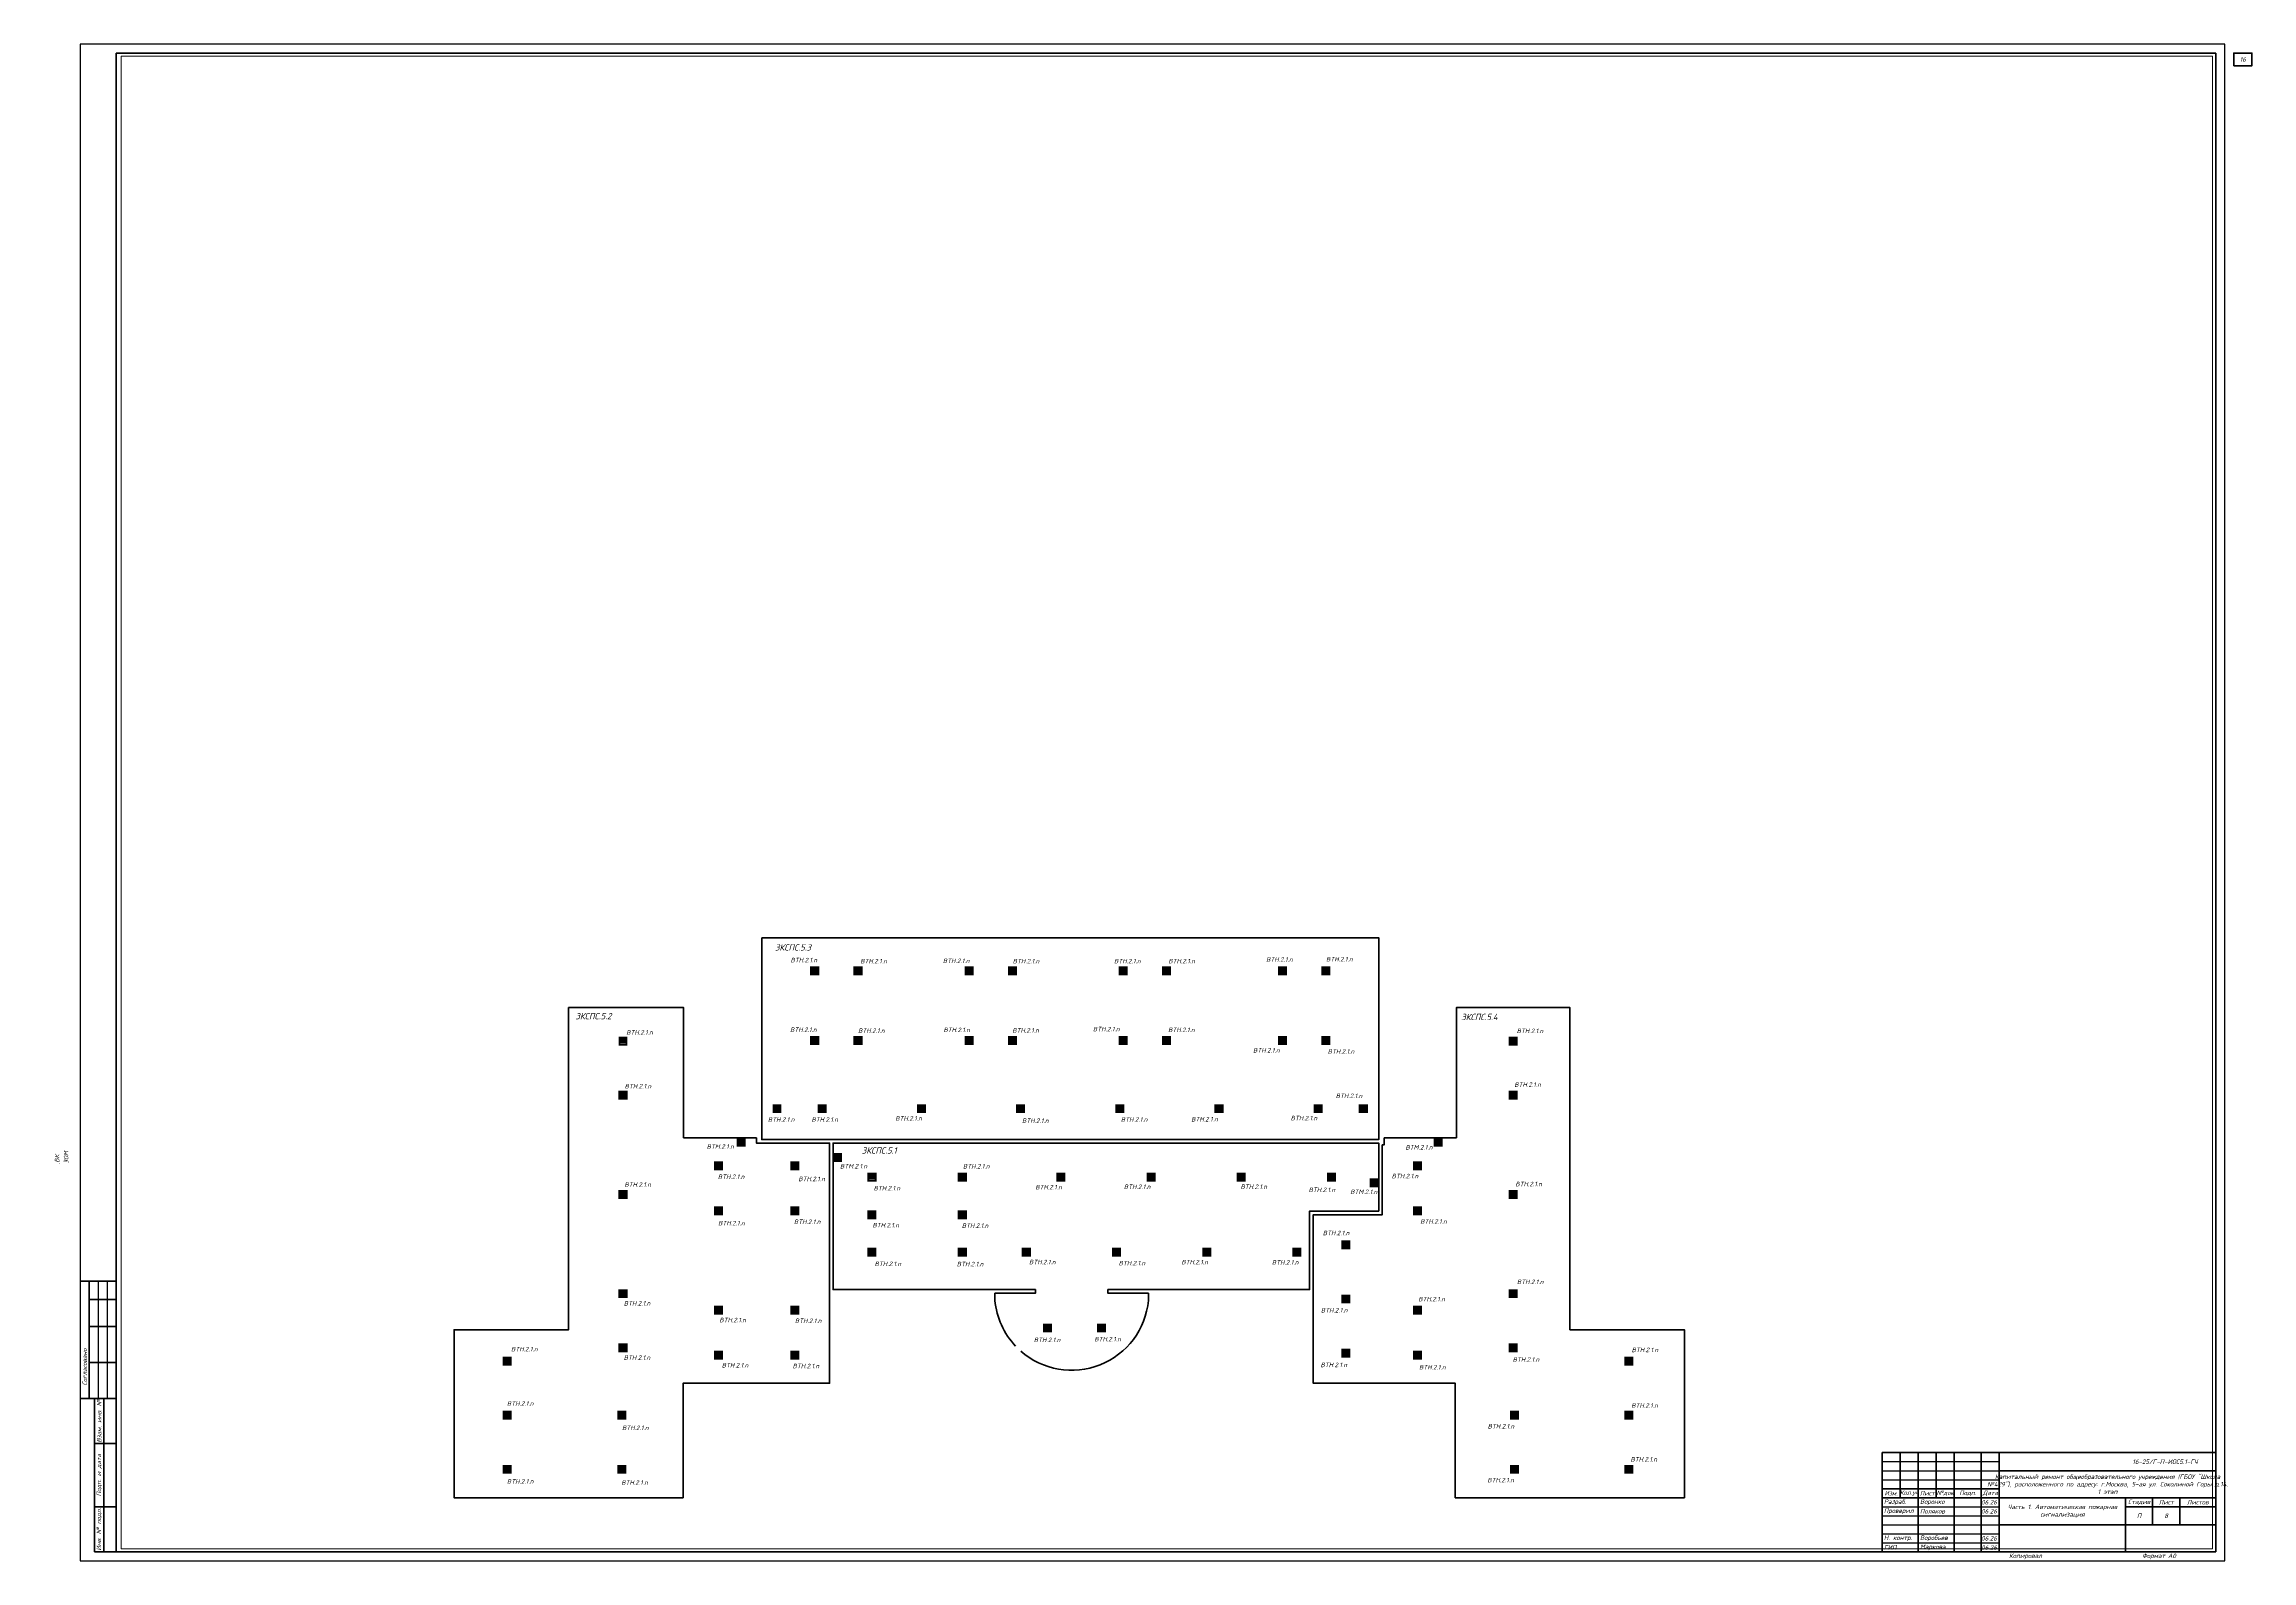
# Paper-space layout 'ПР5' of a CAD drawing. Header units: millimetres. Extents: x -20 to 1204, y 0 to 841.
# The model-space entities are those that its viewports show. They can reach past a viewport. Long polylines and large blocks are cut down to what shows.
import ezdxf
from ezdxf import colors
from ezdxf.entities.mleader import LeaderData, LeaderLine
from ezdxf.enums import TextEntityAlignment as Align
from ezdxf.math import Vec2, Vec3

# ---------------------------------------------------------------- set-up
doc = ezdxf.new("R2010")
doc.units = ezdxf.units.MM
doc.header["$LTSCALE"] = 0.5
doc.set_wipeout_variables(frame=1)
doc.linetypes.add('CONTI', pattern=[0])
doc.layers.get('0').update_dxf_attribs({"lineweight": 18})
doc.layers.get('Defpoints').update_dxf_attribs({"color": 4, "lineweight": 140})
for name, color, linetype, lineweight in [('! ЗКПС НОМЕР 1', 4, 'Continuous', 50), ('13_АПС_оборудование', 1, 'Continuous', 30), ('13_АПС_текст', 1, 'Continuous', 30), ('BSN__основная - 06', 1, 'Continuous', 60), ('АР_Штриховка_Стималит', 5, 'Continuous', 0)]:
    doc.layers.add(name, color=color, linetype=linetype, lineweight=lineweight)
doc.layers.add('! ЗКПС НОМЕР 2', color=7, linetype='Continuous', lineweight=0, true_color=0xf3aae6, transparency=0.5)
doc.styles.add('ISOCPEUR', font='isocpeui.ttf', dxfattribs={"height": 250})
doc.styles.get("Standard").update_dxf_attribs({"font": 'txt.shx'})

# ---------------------------------------------------------------- blocks, each defined once
blk = doc.blocks.new('*U44')
at = {"linetype": 'Continuous', "lineweight": 25, "transparency": 33554687}
for p, q in [((1189, 841), (0, 841)), ((0, 841), (0, 0)), ((1189, 0), (1189, 841)), ((10, 155), (10, 90)), ((15, 155), (15, 90)), ((999, 55), (1064, 55)), ((999, 50), (1064, 50)), ((999, 45), (1064, 45)), ((999, 30), (1064, 30)), ((999, 25), (1064, 25)), ((999, 20), (1064, 20)), ((999, 15), (1064, 15)), ((0, 0), (1189, 0)), ((999, 10), (1064, 10))]:
    blk.add_line(p, q, dxfattribs=at)
at = {"linetype": 'Continuous', "lineweight": 60, "transparency": 33554687}
for p, q in [((1184, 836), (20, 836)), ((20, 836), (20, 5)), ((1184, 5), (1184, 836)), ((20, 155), (0, 155)), ((5, 155), (5, 90)), ((20, 145), (5, 145)), ((20, 130), (5, 130)), ((20, 110), (5, 110)), ((20, 90), (0, 90)), ((8, 90), (8, 5)), ((13, 90), (13, 5)), ((8, 65), (20, 65)), ((999, 60), (1184, 60)), ((999, 5), (999, 60)), ((1009, 60), (1009, 35)), ((1019, 60), (1019, 5)), ((1029, 60), (1029, 35)), ((1039, 60), (1039, 5)), ((1054, 60), (1054, 5)), ((1064, 5), (1064, 60)), ((1064, 50), (1184, 50)), ((1184, 5), (1184, 60)), ((999, 40), (1064, 40)), ((8, 30), (20, 30)), ((999, 35), (1184, 35)), ((1134, 35), (1134, 5)), ((1134, 30), (1184, 30)), ((1149, 35), (1149, 20)), ((1164, 35), (1164, 20)), ((1064, 20), (1184, 20)), ((8, 5), (20, 5)), ((20, 5), (1184, 5))]:
    blk.add_line(p, q, dxfattribs=at)
at = {"linetype": 'Continuous', "lineweight": 40, "transparency": 33554687}
blk.add_line((1134, 5), (1134, 35), dxfattribs=at)
at = {"lineweight": 60, "transparency": 33554687}
blk.add_lwpolyline([(1194, 829), (1204, 829), (1204, 836), (1194, 836)], close=True, dxfattribs=at)
at = {"linetype": 'Continuous', "transparency": 33554687, "rotation": 90, "style": 'ISOCPEUR'}
for s, insert, char_height, width, attachment_point in [('20_Главный_специалист_ВК', (-12.5, 176), 2.5, 19, 4), ('21_Главный_специалист_ЭОМ', (-7.5, 176), 2.5, 19, 4), ('01.26', (-12.5, 215), 2.5, 10, 5), ('01.26', (-7.5, 215), 2.5, 10, 5), ('01.26', (-2.5, 215), 2.5, 10, 5), ('Согласовано', (-17.5, 172.5), 3, 35, 5), ('Гл. спец ВК', (-12.5, 156), 2.5, 19, 4), ('Гл. спец ЭОМ', (-7.5, 156), 2.5, 19, 4), ('01.26', (-12.5, 150), 2.5, 10, 5), ('19_Главный_конструктор', (-7.5, 111), 2.5, 19, 4), ('01.26', (-7.5, 150), 2.5, 10, 5), ('18_Главный_специалист_ОВ', (-2.5, 111), 2.5, 19, 4), ('01.26', (-2.5, 150), 2.5, 10, 5), ('17_ГАП', (-12.5, 111), 2.5, 19, 4), ('Согласовано', (2.5, 107.5), 2.5, 35, 5), ('Гл. констр. ', (-7.5, 91), 2.5, 19, 4), ('Гл. спец ОВ', (-2.5, 91), 2.5, 19, 4), ('ГАП', (-12.5, 91), 2.5, 19, 4), ('Взам. инв. №', (10.5, 77.5), 2.5, 25, 5), ('Подп. и дата', (10.5, 47.5), 2.5, 35, 5), ('Инв. № подл.', (10.5, 17.5), 2.5, 25, 5)]:
    blk.add_mtext(s, dxfattribs=dict(at, insert=insert, char_height=char_height, width=width, attachment_point=attachment_point))
at = {"linetype": 'Continuous', "transparency": 33554687, "char_height": 2.5, "style": 'ISOCPEUR'}
for s, insert, width, attachment_point in [('16-25/Г-П-ИОС5.1-ГЧ', (1174, 55), 110, 6), ('\\pxsm1;Капитальный ремонт общеобразовательного учреждения (ГБОУ "Школа №429"), расположенного по адресу: г.Москва, 5-ая ул. Соколиной Горы д.14. 1 этап', (1124, 42.5), 120, 5), ('Разраб.', (1000, 32.5), 19, 4), ('Проверил', (1000, 27.5), 19, 4), ('Воронко', (1020, 32.5), 19, 4), ('Поляков', (1020, 27.5), 19, 4), ('06.26', (1054, 32.5), 10, 4), ('06.26', (1054, 27.5), 10, 4), ('П', (1141.5, 25), 15, 5), ('Н. контр.', (1000, 12.5), 19, 4), ('Воробьев', (1020, 12.5), 19, 4), ('06.26', (1054, 12.5), 10, 4), ('ГИП', (1000, 7.5), 19, 4), ('Маркова', (1020, 7.5), 19, 4), ('06.26', (1054, 7.4), 10, 4), ('Копировал', (1078.5, 2.5), 25, 5), ('Формат', (1149.5, 2.5), 16, 5)]:
    blk.add_mtext(s, dxfattribs=dict(at, insert=insert, width=width, attachment_point=attachment_point))
at = {"transparency": 33554687, "char_height": 2.5, "attachment_point": 5, "style": 'ISOCPEUR'}
for s, insert, width in [('Изм.', (1004, 37.5), 10), ('Кол.уч', (1014, 37.5), 10), ('Лист', (1024, 37.5), 10), ('№док', (1034, 37.5), 10), ('Подп.', (1046.5, 37.5), 15), ('Дата', (1059, 37.5), 10), ('Стадия', (1141.5, 32.5), 15), ('Лист', (1156.5, 32.5), 15), ('Листов', (1174, 32.5), 20)]:
    blk.add_mtext(s, dxfattribs=dict(at, insert=insert, width=width))
at = {"linetype": 'Continuous', "transparency": 33554687, "insert": (1099, 27.5), "char_height": 2.5, "width": 70, "attachment_point": 5, "line_spacing_factor": 0.8, "style": 'ISOCPEUR'}
blk.add_mtext('\\pxsm1;Часть 1. Автоматическая пожарная сигнализация', dxfattribs=at)
at = {"transparency": 33554687, "style": 'ISOCPEUR'}
for tag, p in [('Сквозная_нумерация', (1199, 832.5)), ('Форма3_номер_листа', (1156.5, 25)), ('Форма3_количество_листов', (1174, 25))]:
    blk.add_attdef(tag, text='', height=2.5, dxfattribs=at).set_placement(p, align=Align.MIDDLE_CENTER)
blk.add_attdef('Форма3_дополнительный_шифр', text='', height=2.5, dxfattribs=at).set_placement((1174, 55), align=Align.MIDDLE_LEFT)
at = {"lineweight": 5, "transparency": 33554687, "flags": 160}
blk.add_attdef('Форма3_наименование_чертежа', text='', height=2.5, dxfattribs=at).set_placement((1099, 12.5), align=Align.MIDDLE_CENTER)
at = {"transparency": 33554687, "style": 'ISOCPEUR', "flags": 8}
blk.add_attdef('Формат', (1157.5, 1.5), '', height=2.5, dxfattribs=at)
at = {"transparency": 33554687}
blk.add_wipeout([(-20, 220), (-0.5, 220), (-0.5, 90), (-20, 90)], dxfattribs=at)
blk = doc.blocks.new('101')
at = {"layer": '! ЗКПС НОМЕР 2', "true_color": 0xffffff, "transparency": 33554687}
h = blk.add_hatch(color=7, dxfattribs=at)
h.dxf.hatch_style = 1
h.paths.add_polyline_path([(-12942, -22141.9), (-12947, -22141.9), (-12947, -22146.8), (-12942, -22146.8)])
at = {"layer": 'BSN__основная - 06', "color": 1, "lineweight": 30, "ltscale": 100, "const_width": 0.03, "elevation": 0}
blk.add_lwpolyline([(-12947, -22141.9), (-12942, -22141.9), (-12942, -22146.8), (-12947, -22146.8)], close=True, dxfattribs=at)
at = {"layer": 'BSN__основная - 06', "color": 1, "lineweight": 30, "ltscale": 100, "const_width": 0.07, "elevation": 0}
blk.add_lwpolyline([(-12943.9, -22142.7), (-12945, -22143.9), (-12943.9, -22144.8), (-12945, -22145.9)], dxfattribs=at)
blk = doc.blocks.new('ИПР1')
at = {"layer": 'АР_Штриховка_Стималит', "ltscale": 0.01, "true_color": 0xffffff}
h = blk.add_hatch(color=7, dxfattribs=at)
h.dxf.hatch_style = 1
h.paths.add_polyline_path([(-11645.5, -30228.9), (-11645.5, -30233.8), (-11640.6, -30233.8), (-11640.6, -30228.9)])
at = {"layer": 'BSN__основная - 06', "ltscale": 100, "const_width": 0.1}
blk.add_lwpolyline([(-11645.5, -30228.9), (-11640.6, -30228.9), (-11640.6, -30233.8), (-11645.5, -30233.8)], close=True, dxfattribs=at)
for points in [[(-11644.9, -30229.4), (-11644.8, -30229.6), (-11644.8, -30229.6), (-11644.8, -30229.7), (-11644.7, -30229.7), (-11644.7, -30229.8), (-11644.7, -30229.8), (-11644.6, -30229.9), (-11644.6, -30230), (-11644.6, -30230), (-11644.5, -30230.1), (-11644.4, -30230.2), (-11644.4, -30230.2), (-11644.3, -30230.3), (-11644.2, -30230.4), (-11644.1, -30230.5), (-11644, -30230.5), (-11643.9, -30230.6), (-11643.8, -30230.6), (-11643.7, -30230.7), (-11643.6, -30230.7), (-11643.5, -30230.8), (-11643.4, -30230.8), (-11643.2, -30230.8), (-11643, -30230.8), (-11642.7, -30230.8), (-11642.5, -30230.7), (-11642.3, -30230.7), (-11642, -30230.5), (-11641.8, -30230.4), (-11641.6, -30230.2), (-11641.5, -30230), (-11641.3, -30229.8), (-11641.2, -30229.5), (-11641.2, -30229.4)], [(-11643, -30230.8), (-11643, -30233.3)]]:
    blk.add_lwpolyline(points, dxfattribs=at)
blk = doc.blocks.new('748')
at = {"layer": 'АР_Штриховка_Стималит', "true_color": 0xffffff}
h = blk.add_hatch(color=7, dxfattribs=at)
h.dxf.hatch_style = 1
h.paths.add_polyline_path([(1611.5, -5339.8), (1606.6, -5339.8), (1606.6, -5344.7), (1611.5, -5344.7)])
h.paths.add_polyline_path([(1610.6, -5340.7), (1610.6, -5343.8), (1607.6, -5343.8), (1607.6, -5340.7)], flags=16)
h = blk.add_hatch(color=7, dxfattribs=at)
h.dxf.hatch_style = 1
h.paths.add_polyline_path([(1607.6, -5340.7), (1607.6, -5343.7), (1610.6, -5343.7), (1610.6, -5340.7)])
at = {"color": 1, "lineweight": 5, "ltscale": 100, "elevation": 0}
for points, const_width in [([(1606.6, -5344.7), (1611.6, -5344.7), (1611.6, -5339.8), (1606.6, -5339.8)], 0.03), ([(1607.6, -5343.7), (1610.6, -5343.7), (1610.6, -5340.7), (1607.6, -5340.7)], 0.01)]:
    blk.add_lwpolyline(points, close=True, dxfattribs=dict(at, const_width=const_width))
at = {"color": 1, "lineweight": 5, "ltscale": 100, "const_width": 0.03, "elevation": 0}
blk.add_lwpolyline([(1609.6, -5341.1), (1608.5, -5341.7), (1609.7, -5342.7), (1608.5, -5343.3)], dxfattribs=at)

msp = doc.modelspace()

# ---------------------------------------------------------------- linework, layer by layer
at = {"layer": '! ЗКПС НОМЕР 1', "color": 84, "transparency": 33554559}
msp.add_lwpolyline([(346720, 86351), (380920, 86351), (380920, 75166), (346720, 75166)], close=True, dxfattribs=at)
at = {"layer": '! ЗКПС НОМЕР 1', "color": 200, "transparency": 33554559}
msp.add_lwpolyline([(346420, 75266), (342380, 75266), (342380, 82486), (336005, 82486), (336005, 64616), (329655, 64616), (329654, 55306), (342355, 55306), (342355, 61656), (350475, 61656), (350475, 70996), (350475, 70996), (350475, 74966), (346420, 74966), (346420, 75266)], dxfattribs=at)
at = {"layer": '! ЗКПС НОМЕР 1', "color": 30, "true_color": 0xf26722, "transparency": 33554559}
msp.add_lwpolyline([(381220, 75266), (385230, 75266), (385230, 82486), (391520, 82486), (391520, 64616), (397870, 64616), (397870, 55306), (385170, 55306), (385170, 61656), (377290, 61656), (377290, 70996), (381120, 70996), (381120, 74866), (381220, 74866), (381220, 75266)], dxfattribs=at)
at = {"layer": '! ЗКПС НОМЕР 1', "color": 163, "transparency": 33554559}
msp.add_lwpolyline([(360792, 63711, -0.1673533), (359644, 66246), (359644, 66646), (361888, 66646), (361888, 66846), (361888, 66846), (361888, 66846), (361888, 66846), (350675, 66846), (350675, 74966), (350675, 74966), (350675, 74966), (350675, 74966), (380920, 74966), (380920, 71196), (377090, 71196), (377090, 66846), (365912, 66846), (365912, 66646), (368154, 66646), (368154, 66246, -0.61282), (361075, 63438)], format="xyb", dxfattribs=at)

# ---------------------------------------------------------------- block references
at = {"layer": '13_АПС_оборудование', "transparency": 33554559, "xscale": 100, "yscale": 100, "zscale": 100}
for p in [(1644101, 2298953, 0), (1646501, 2298953, 0), (1652666, 2298953, 0), (1655066, 2298953, 0), (1661211, 2298953, 0), (1663611, 2298953, 0), (1670036, 2298953, 0), (1672436, 2298953, 0), (1644101, 2295088, 0), (1646501, 2295088, 0), (1652666, 2295088, 0), (1655066, 2295088, 0), (1661211, 2295088, 0), (1663611, 2295088, 0), (1670036, 2295088, 0), (1672436, 2295088, 0), (1682824, 2295055, 0), (1633474, 2292055, 0), (1644519, 2291313, 0), (1650019, 2291313, 0), (1655519, 2291313, 0), (1661019, 2291313, 0), (1666519, 2291313, 0), (1672019, 2291313, 0), (1674519, 2291313, 0), (1682824, 2292055, 0), (1638774, 2288145, 0), (1643002, 2288145, 0), (1677524, 2288145, 0), (1633474, 2286555, 0), (1652289, 2287518, 0), (1657751, 2287518, 0), (1662751, 2287518, 0), (1667751, 2287518, 0), (1672751, 2287518, 0), (1682824, 2286555, 0), (1638774, 2285645, 0), (1643002, 2285645, 0), (1647276, 2285430, 0), (1652289, 2285430, 0), (1677524, 2285645, 0), (1647276, 2283355, 0), (1652289, 2283355, 0), (1655836, 2283355, 0), (1660836, 2283355, 0), (1665836, 2283355, 0), (1670836, 2283355, 0), (1633474, 2281055, 0), (1673554, 2280760, 0), (1682824, 2281055, 0), (1638774, 2280145, 0), (1643002, 2280145, 0), (1657003, 2279150, 0), (1660003, 2279150, 0), (1677524, 2280145, 0), (1633474, 2278055, 0), (1682824, 2278055, 0), (1627054, 2277315, 0), (1638774, 2277645, 0), (1643002, 2277645, 0), (1673554, 2277760, 0), (1677524, 2277645, 0), (1689244, 2277315, 0), (1627054, 2274315, 0), (1633404, 2274315, 0), (1682894, 2274315, 0), (1689244, 2274315, 0), (1627054, 2271315, 0), (1633404, 2271315, 0), (1682894, 2271315, 0), (1689244, 2271315, 0)]:
    msp.add_blockref('101', p, dxfattribs=at)
at = {"layer": '13_АПС_оборудование', "transparency": 33554687, "xscale": 100, "yscale": 100, "zscale": 100}
for p in [(178116, 614844), (186661, 611101), (191919, 607307), (218196, 603549)]:
    msp.add_blockref('748', p, dxfattribs=at)
at = {"layer": '13_АПС_оборудование', "color": 5, "transparency": 33554559, "xscale": 100, "yscale": 100, "zscale": 100}
for p in [(1509888, 3098154), (1548528, 3098154), (1515229, 3097296), (1544978, 3095906)]:
    msp.add_blockref('ИПР1', p, dxfattribs=at)

# ---------------------------------------------------------------- texts
at = {"layer": '13_АПС_текст', "color": 5, "transparency": 33554687, "style": 'ISOCPEUR'}
for s, p in [('ЗКСПС.5.3', (347453, 85645)), ('ЗКСПС.5.2', (336388, 81833)), ('ЗКСПС.5.4', (385500, 81787)), ('ЗКСПС.5.1', (352267, 74385))]:
    msp.add_text(s, height=350, dxfattribs=at).set_placement(p)
at = {"layer": '13_АПС_текст', "transparency": 33554559, "style": 'ISOCPEUR'}
for s, p in [('BTH.2.1.n', (348313, 84992, 0)), ('BTH.2.1.n', (352176, 84928, 0)), ('BTH.2.1.n', (356759, 84951, 0)), ('BTH.2.1.n', (360632, 84932, 0)), ('BTH.2.1.n', (366249, 84933, 0)), ('BTH.2.1.n', (369258, 84933, 0)), ('BTH.2.1.n', (374679, 85026, 0)), ('BTH.2.1.n', (378003, 85039, 0)), ('BTH.2.1.n', (339202, 80981, 0)), ('BTH.2.1.n', (348287, 81130, 0)), ('BTH.2.1.n', (352057, 81077, 0)), ('BTH.2.1.n', (356786, 81119, 0)), ('BTH.2.1.n', (360607, 81092, 0)), ('BTH.2.1.n', (365080, 81164, 0)), ('BTH.2.1.n', (369245, 81124, 0)), ('BTH.2.1.n', (388572, 81064, 0)), ('BTH.2.1.n', (373956, 79989, 0)), ('BTH.2.1.n', (378095, 79924, 0)), ('BTH.2.1.n', (388439, 78086, 0)), ('BTH.2.1.n', (339116, 77998, 0)), ('BTH.2.1.n', (378539, 77464, 0)), ('BTH.2.1.n', (347056, 76148, 0)), ('BTH.2.1.n', (349471, 76148, 0)), ('BTH.2.1.n', (354118, 76213, 0)), ('BTH.2.1.n', (361146, 76086, 0)), ('BTH.2.1.n', (366626, 76151, 0)), ('BTH.2.1.n', (370524, 76164, 0)), ('BTH.2.1.n', (376042, 76230, 0)), ('BTM.2.1.n', (343664, 74651, 0)), ('BTM.2.1.n', (382402, 74609, 0)), ('BTM.2.1.n', (351056, 73559, 0)), ('BTH.2.1.n', (357871, 73556, 0)), ('BTH.2.1.n', (339101, 72544, 0)), ('BTH.2.1.n', (344283, 72979, 0)), ('BTH.2.1.n', (348743, 72854, 0)), ('BTH.2.1.n', (352919, 72341, 0)), ('BTH.2.1.n', (361880, 72397, 0)), ('BTH.2.1.n', (366794, 72423, 0)), ('BTH.2.1.n', (373260, 72425, 0)), ('BTH.2.1.n', (377034, 72255, 0)), ('BTM.2.1.n', (379341, 72142, 0)), ('BTH.2.1.n', (381643, 73016, 0)), ('BTH.2.1.n', (388499, 72573, 0)), ('BTH.2.1.n', (344297, 70405, 0)), ('BTH.2.1.n', (348501, 70483, 0)), ('BTH.2.1.n', (352854, 70291, 0)), ('BTH.2.1.n', (357806, 70265, 0)), ('BTH.2.1.n', (377823, 69859, 0)), ('BTH.2.1.n', (383222, 70499, 0)), ('BTH.2.1.n', (352972, 68149, 0)), ('BTH.2.1.n', (357532, 68136, 0)), ('BTH.2.1.n', (361536, 68247, 0)), ('BTH.2.1.n', (366504, 68188, 0)), ('BTH.2.1.n', (369981, 68242, 0)), ('BTH.2.1.n', (375000, 68229, 0)), ('BTH.2.1.n', (388585, 67150, 0)), ('BTH.2.1.n', (339068, 65959, 0)), ('BTH.2.1.n', (383115, 66191, 0)), ('BTH.2.1.n', (344366, 65031, 0)), ('BTH.2.1.n', (348554, 64992, 0)), ('BTH.2.1.n', (377716, 65572, 0)), ('BTH.2.1.n', (332817, 63418, 0)), ('BTH.2.1.n', (361800, 63931, 0)), ('BTH.2.1.n', (365154, 63971, 0)), ('BTH.2.1.n', (339063, 62948, 0)), ('BTH.2.1.n', (344499, 62524, 0)), ('BTH.2.1.n', (348427, 62483, 0)), ('BTH.2.1.n', (377695, 62543, 0)), ('BTH.2.1.n', (383158, 62415, 0)), ('BTH.2.1.n', (388350, 62842, 0)), ('BTH.2.1.n', (394944, 63375, 0)), ('BTH.2.1.n', (332588, 60405, 0)), ('BTH.2.1.n', (394923, 60293, 0)), ('BTH.2.1.n', (338970, 59055, 0)), ('BTH.2.1.n', (386963, 59141, 0)), ('BTH.2.1.n', (394881, 57307, 0)), ('BTH.2.1.n', (332588, 56084, 0)), ('BTH.2.1.n', (386942, 56155, 0)), ('BTH.2.1.n', (338928, 56021, 0))]:
    msp.add_text(s, height=250, dxfattribs=at).set_placement(p)

# ---------------------------------------------------------------- leaders
at = {"layer": '13_АПС_оборудование', "color": 18, "linetype": 'CONTI', "lineweight": 5, "ltscale": 100, "true_color": 0x000000, "transparency": 33554559}
ml = msp.add_multileader_mtext('Standard', dxfattribs=at)
ml.set_content('Оборудование АПС', color=(0, 0, 0), style='ISOCPEUR')
ml.set_leader_properties(color=256, linetype='ByLayer', lineweight=-1)
ml.build(insert=Vec2(0, 0))
ml.multileader.update_dxf_attribs({"text_left_attachment_type": 6, "text_right_attachment_type": 6, "dogleg_length": 2, "arrow_head_size": 200, "scale": 100})
ctx = ml.context
ctx.base_point, ctx.scale, ctx.char_height, ctx.arrow_head_size, ctx.landing_gap_size, ctx.plane_origin = Vec3(-188946, 61396), 100, 250, 200, 0, Vec3(-184043, 59859)
ctx.left_attachment, ctx.right_attachment = 6, 6
notes = []
notes.append((ctx, [(1, (1, 1, 0), (-185750, 61396), (-1, 0), 200, [(0, [(-183533, 66846)], 0, [])])]))
ctx.mtext.insert, ctx.mtext.width, ctx.mtext.flow_direction = Vec3(-188946, 61721), 6184.09, 5
for ctx, leaders in notes:
    for number, flags, end, landing, length, lines in leaders:
        leader = LeaderData()
        leader.index, (leader.has_last_leader_line, leader.has_dogleg_vector, leader.attachment_direction) = number, flags
        leader.last_leader_point, leader.dogleg_vector, leader.dogleg_length = Vec3(end), Vec3(landing), length
        for number, points, colour, breaks in lines:
            line = LeaderLine()
            line.index, line.vertices, line.color, line.breaks = number, Vec3.list(points), colors.encode_raw_color(colour), breaks
            leader.lines.append(line)
        ctx.leaders.append(leader)

psp = doc.layouts.new('ПР5')

# ---------------------------------------------------------------- viewports
at = {"layer": 'Defpoints'}
psp.add_viewport(center=(602.5, 420.5), size=(1159.5, 827.81), view_center_point=(369181, 93853.7), view_height=82780.958, dxfattribs=at)

# ---------------------------------------------------------------- next in the draw order: block references
ref = psp.add_blockref('*U44', (0, 0))
ref.add_attrib('Формат', 'А0', (1157.5, 1.5), dxfattribs={"transparency": 33554687, "height": 2.5, "style": 'ISOCPEUR'})
ref.add_attrib('Форма3_номер_листа', '8', dxfattribs={"transparency": 33554687, "height": 2.5, "style": 'ISOCPEUR'}).set_placement((1156.5, 25), align=Align.MIDDLE_CENTER)
ref.add_attrib('Сквозная_нумерация', '16', dxfattribs={"transparency": 33554687, "height": 2.5, "style": 'ISOCPEUR'}).set_placement((1199, 832.5), align=Align.MIDDLE_CENTER)

doc.saveas('drawing.dxf')
